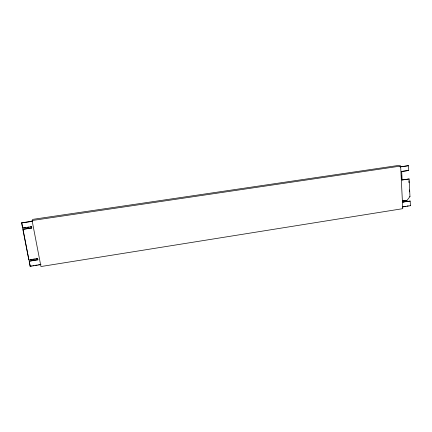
<?xml version="1.0" encoding="UTF-8"?>
<svg xmlns="http://www.w3.org/2000/svg" width="432" height="432" viewBox="0 0 432 432"><rect width="100%" height="100%" fill="white"/><g stroke="black" fill="none" stroke-linecap="round" stroke-linejoin="round"><path stroke-width="0.65" d="M29.165 261.311L37.962 259.718L29.273 261.095L30.154 266.339L40.997 264.611M37.859 259.934L37.719 258.466M30.154 266.339L29.273 261.095M37.616 258.676L28.917 260.053L22.999 229.252L31.806 227.929L31.558 226.643L30.294 226.832M28.917 260.053L22.874 229.43L31.806 227.929M31.698 228.107L31.558 226.643M32.076 220.525L32.827 219.364L398.266 165.467L400.631 166.072L402.77 208.672L40.954 266.533L32.076 220.525L400.631 166.072M31.45 226.816L22.621 228.134L21.724 222.788L32.108 221.249M22.621 228.134L21.724 222.788M406.987 200.453L402.818 200.934L406.987 200.453L409.968 196.587L409.136 178.972L401.771 179.933M30.262 266.117L31.536 265.912M32.81 265.712L34.085 265.507M35.359 265.302L37.271 265M38.545 264.794L39.82 264.595M402.608 206.771L405.707 206.28M406.949 206.08L408.191 205.88M402.322 207.004L410.4 205.718L410.179 201.074L402.872 202.046L410.179 201.074M30.267 259.637L31.509 259.443M32.751 259.249L34.614 258.952M35.856 258.757L37.098 258.563M409.136 178.972L402.106 180.036L401.684 171.526L408.737 170.473L408.515 165.699L399.967 166.828M22.739 227.961L25.888 227.491M27.151 227.302L29.036 227.021M401.344 171.434L408.737 170.473M21.6 222.955L32.648 221.319M400.307 166.914L408.515 165.699M409.622 196.463L409.968 196.587M410.054 205.589L410.4 205.718M403.153 201.058L403.213 202.176M401.539 175.354L401.668 177.973M408.883 180.824L408.974 182.779M409.315 189.945L409.406 191.9"/></g></svg>
